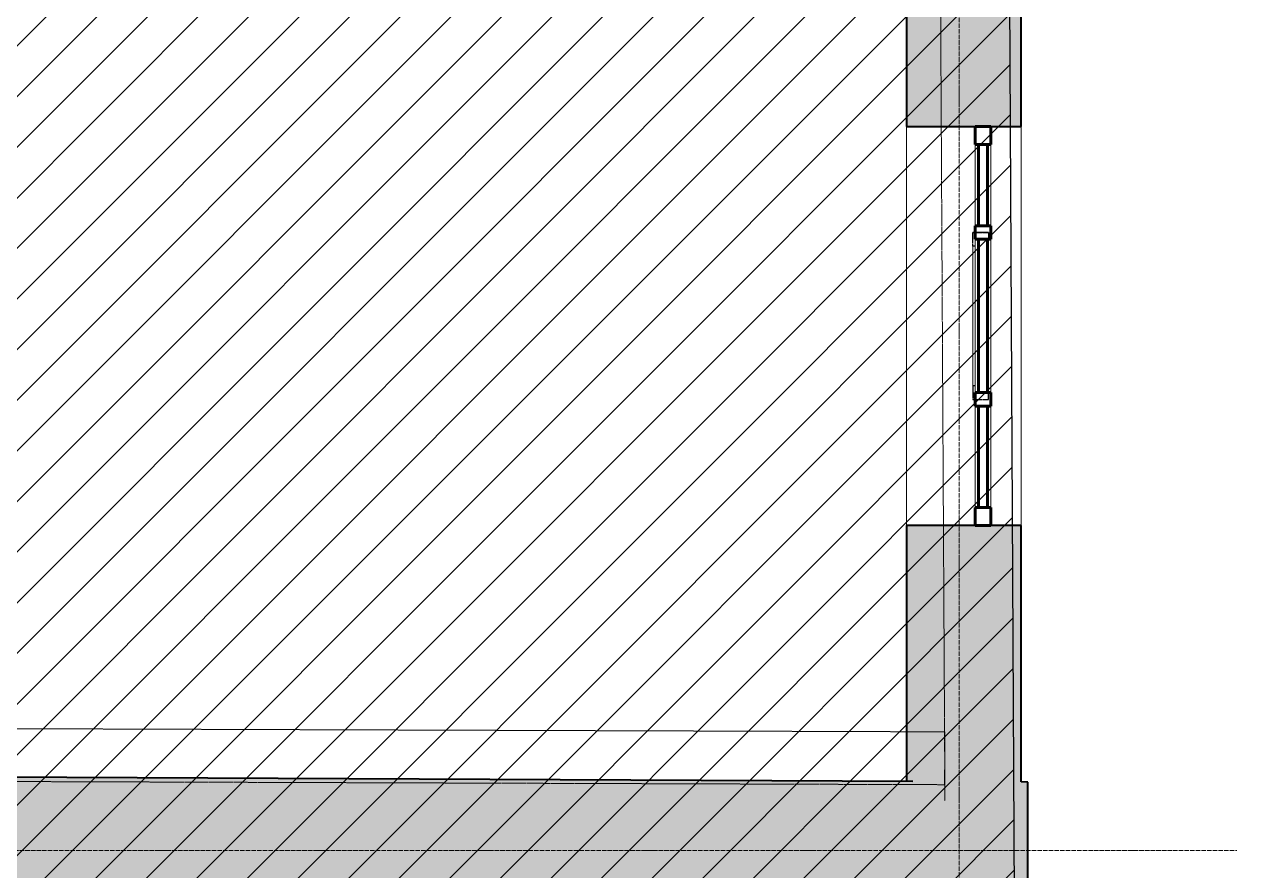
# Model space of a CAD drawing. Header units: millimetres. Extents: x -11886 to 379896, y -8130 to 47743.
# Drawn here: x 159899 to 165281, y 20618 to 24372 of the extents above; entities that cross this region are included whole.
import ezdxf

# ---------------------------------------------------------------- set-up
doc = ezdxf.new("R2010")
doc.units = ezdxf.units.MM
for name, pattern in [('ADSK_Линия сетки', [25, 20, -2.5, 0, -2.5]), ('ADSK_Сверху', [4.5, 3, -1.5]), ('ADSK_Снесено', [4.5, 3, -1.5])]:
    doc.linetypes.add(name, pattern=pattern)
for name, color, linetype, lineweight, true_color in [('_ Окна', 5, 'Continuous', 30, 0x0000ff), ('Витраж', 5, 'Continuous', 18, 0x0000ff), ('Окна', 5, 'Continuous', 18, 0x0000ff), ('Панели витража', 5, 'Continuous', 18, 0x0000ff), ('Стены наружные', 1, 'ADSK_Снесено', 18, 0xff0000)]:
    doc.layers.add(name, color=color, linetype=linetype, lineweight=lineweight, true_color=true_color)
for name, color, linetype, lineweight in [('Каркас', 7, 'Continuous', 18), ('Оси', 7, 'Continuous', 9), ('Перекрытие', 7, 'Continuous', 18)]:
    doc.layers.add(name, color=color, linetype=linetype, lineweight=lineweight)

# ---------------------------------------------------------------- blocks, each defined once
blk = doc.blocks.new('Прямоугольный импост - 70х20_60мм-1425938-02 План 2-го этажа маркировочный')
at = {"layer": 'Витраж', "color": 161, "linetype": 'ADSK_Сверху', "true_color": 0xaaaaff}
for p, q in [((55980.5, 22558.7), (55980.5, 22528.7)), ((56050.5, 22558.7), (56050.5, 22528.7)), ((55980.5, 22078.7), (55980.5, 21998.7)), ((56050.5, 22078.7), (56050.5, 21998.7)), ((55980.5, 21998.7), (56050.5, 21998.7))]:
    blk.add_line(p, q, dxfattribs=at)
blk = doc.blocks.new('Прямоугольный импост - 70х20_60мм-1424475-02 План 2-го этажа маркировочный')
at = {"layer": 'Витраж', "color": 161, "linetype": 'ADSK_Сверху', "true_color": 0xaaaaff}
for p, q in [((-80, 35), (0, 35)), ((0, 35), (0, -35)), ((0, -35), (-80, -35))]:
    blk.add_line(p, q, dxfattribs=at)
blk = doc.blocks.new('Прямоугольный импост - 70х20_60мм-1424476-02 План 2-го этажа маркировочный')
at = {"layer": 'Витраж', "color": 161, "linetype": 'ADSK_Сверху', "true_color": 0xaaaaff}
for p, q in [((0, 35), (-80, 35)), ((0, -35), (0, 35)), ((-80, -35), (0, -35))]:
    blk.add_line(p, q, dxfattribs=at)
blk = doc.blocks.new('Прямоугольный импост - 70х20_60мм-1295771-02 План 2-го этажа маркировочный')
at = {"layer": 'Витраж', "color": 161, "linetype": 'ADSK_Сверху', "true_color": 0xaaaaff}
for p, q in [((55980.5, 23298.7), (55980.5, 23268.7)), ((56050.5, 23298.7), (56050.5, 23268.7)), ((55980.5, 22588.7), (55980.5, 22558.7)), ((56050.5, 22588.7), (56050.5, 22558.7))]:
    blk.add_line(p, q, dxfattribs=at)
blk = doc.blocks.new('Витраж-тент со смещением вовне - 60мм 30 сдвиг-1466950-02 План 2-го этажа маркировочный')
at = {"layer": '_ Окна', "color": 161, "linetype": 'ADSK_Сверху', "true_color": 0xaaaaff}
for p, q in [((-370, 25), (-370, -45)), ((-370, 25), (-340, 25)), ((-370, -45), (-370, 25)), ((370, 25), (340, 25)), ((370, -45), (370, 25)), ((370, -45), (370, 25)), ((-310, -45), (-370, -45)), ((-310, -35), (-310, -45)), ((310, -35), (310, -45)), ((310, -45), (370, -45))]:
    blk.add_line(p, q, dxfattribs=at)
at = {"layer": 'Окна', "color": 161, "linetype": 'ADSK_Сверху', "true_color": 0xaaaaff}
blk.add_line((-310, -45), (310, -45), dxfattribs=at)
blk = doc.blocks.new('Прямоугольный импост - 70х20_60мм-1225113-02 План 2-го этажа маркировочный')
at = {"layer": 'Витраж', "color": 161, "linetype": 'ADSK_Сверху', "true_color": 0xaaaaff}
for p, q in [((41045.6, 2434.5), (41015.6, 2434.5)), ((41485.6, 2434.5), (41405.6, 2434.5)), ((41485.6, 2364.5), (41485.6, 2434.5)), ((41045.6, 2364.5), (41015.6, 2364.5)), ((41485.6, 2364.5), (41405.6, 2364.5))]:
    blk.add_line(p, q, dxfattribs=at)
blk = doc.blocks.new('Прямоугольный импост - 70х60мм-1424473-02 План 2-го этажа маркировочный')
at = {"layer": 'Витраж', "color": 161, "linetype": 'ADSK_Сверху', "true_color": 0xaaaaff}
for p, q in [((-30, 35), (30, 35)), ((30, -35), (-30, -35))]:
    blk.add_line(p, q, dxfattribs=at)
blk = doc.blocks.new('Прямоугольный импост - 70х60мм-1225009-02 План 2-го этажа маркировочный')
at = {"layer": 'Витраж', "color": 161, "linetype": 'ADSK_Сверху', "true_color": 0xaaaaff}
for p, q in [((41045.6, 2434.5), (41045.6, 2364.5)), ((41405.6, 2434.5), (41045.6, 2434.5)), ((41405.6, 2364.5), (41405.6, 2434.5)), ((41405.6, 2364.5), (41045.6, 2364.5))]:
    blk.add_line(p, q, dxfattribs=at)
blk = doc.blocks.new('Прямоугольный импост - 70х60мм-1425940-02 План 2-го этажа маркировочный')
at = {"layer": 'Витраж', "color": 161, "linetype": 'ADSK_Сверху', "true_color": 0xaaaaff}
for p, q in [((56050.5, 22528.7), (55980.5, 22528.7)), ((55980.5, 22528.7), (55980.5, 22078.7)), ((56050.5, 22528.7), (56050.5, 22078.7)), ((55980.5, 22078.7), (56050.5, 22078.7))]:
    blk.add_line(p, q, dxfattribs=at)
blk = doc.blocks.new('Прямоугольный импост - 70х60мм-1295773-02 План 2-го этажа маркировочный')
at = {"layer": 'Витраж', "color": 161, "linetype": 'ADSK_Сверху', "true_color": 0xaaaaff}
for p, q in [((56050.5, 23268.7), (55980.5, 23268.7)), ((55980.5, 23268.7), (55980.5, 22588.7)), ((56050.5, 23268.7), (56050.5, 22588.7)), ((55980.5, 22588.7), (56050.5, 22588.7))]:
    blk.add_line(p, q, dxfattribs=at)
blk = doc.blocks.new('Системная панель - _AR_Стекло_40мм_привязка по центру-V179-02 План 2-го этажа маркировочный')
at = {"layer": 'Панели витража', "color": 1, "lineweight": 60, "true_color": 0xff0000}
for p, q in [((180, 20), (-180, 20)), ((-180, 20), (-180, -20)), ((180, -20), (180, 20)), ((-180, -20), (180, -20))]:
    blk.add_line(p, q, dxfattribs=at)
blk = doc.blocks.new('Прямоугольный импост - 70х40_60мм-V8-02 План 2-го этажа маркировочный')
at = {"layer": 'Витраж'}
for p, q in [((41045.6, 2434.5), (41405.6, 2434.5)), ((41045.6, 2364.5), (41405.6, 2364.5))]:
    blk.add_line(p, q, dxfattribs=at)
blk = doc.blocks.new('Прямоугольный импост - 70х20_60мм-V180-02 План 2-го этажа маркировочный')
at = {"layer": 'Витраж', "color": 1, "lineweight": 60, "true_color": 0xff0000}
for p, q in [((-80, 35), (0, 35)), ((-80, -35), (-80, 35)), ((0, 35), (0, -35)), ((0, -35), (-80, -35))]:
    blk.add_line(p, q, dxfattribs=at)
blk = doc.blocks.new('Прямоугольный импост - 70х20_60мм-V181-02 План 2-го этажа маркировочный')
at = {"layer": 'Витраж', "color": 1, "lineweight": 60, "true_color": 0xff0000}
for p, q in [((0, 35), (-80, 35)), ((-80, 35), (-80, -35)), ((0, -35), (0, 35)), ((-80, -35), (0, -35))]:
    blk.add_line(p, q, dxfattribs=at)
blk = doc.blocks.new('Системная панель - _AR_Стекло_40мм_привязка по центру-1425941-02 План 2-го этажа маркировочный')
at = {"layer": 'Панели витража', "color": 1, "lineweight": 60, "true_color": 0xff0000}
for p, q in [((225, 20), (-225, 20)), ((-225, 20), (-225, -20)), ((225, -20), (225, 20)), ((-225, -20), (225, -20))]:
    blk.add_line(p, q, dxfattribs=at)
blk = doc.blocks.new('Прямоугольный импост - 70х40_60мм-1425939-02 План 2-го этажа маркировочный')
at = {"layer": 'Витраж'}
for p, q in [((55980.5, 22078.7), (55980.5, 22528.7)), ((56050.5, 22078.7), (56050.5, 22528.7))]:
    blk.add_line(p, q, dxfattribs=at)
blk = doc.blocks.new('Системная панель - _AR_Стекло_40мм_привязка по центру-1295774-02 План 2-го этажа маркировочный')
at = {"layer": 'Панели витража', "color": 1, "lineweight": 60, "true_color": 0xff0000}
for p, q in [((340, 20), (-340, 20)), ((-340, 20), (-340, -20)), ((340, -20), (340, 20)), ((-340, -20), (340, -20))]:
    blk.add_line(p, q, dxfattribs=at)
blk = doc.blocks.new('Прямоугольный импост - 70х40_60мм-1295772-02 План 2-го этажа маркировочный')
at = {"layer": 'Витраж'}
for p, q in [((55980.5, 22588.7), (55980.5, 23268.7)), ((56050.5, 22588.7), (56050.5, 23268.7))]:
    blk.add_line(p, q, dxfattribs=at)
blk = doc.blocks.new('Прямоугольный импост - 70х60мм-V182-02 План 2-го этажа маркировочный')
at = {"layer": 'Витраж', "color": 1, "lineweight": 60, "true_color": 0xff0000}
for p, q in [((-30, 35), (30, 35)), ((-30, -35), (-30, 35)), ((30, 35), (30, -35)), ((30, -35), (-30, -35))]:
    blk.add_line(p, q, dxfattribs=at)

msp = doc.modelspace()

# ---------------------------------------------------------------- hatches: boundary and pattern name
at = {"lineweight": 13, "true_color": 0x636466, "transparency": 33554559}
h = msp.add_hatch(dxfattribs=at)
h.set_pattern_fill('ANSI31', color=251, scale=50)
h.set_pattern_definition([(45, (108139.4, 85026.59), (-112.2532, 112.2532), [])])
h.paths.add_polyline_path([(158072.8, 8682.3), (164353.35, 8682.3), (164172.02, 43909.21), (154172.61, 43909.21), (154172.61, 21084.06), (154859.25, 21054.57), (154861.07, 11328.12), (108910.53, 11328.12), (108910.53, 8679.25), (108429.9, 8679.25), (108429.9, 456.79), (116412.4, 422.02), (116412.4, 2336.48), (127112.04, 2336.48), (127112.04, -2582.57), (139475.8, -2582.57), (139475.8, 2335.74), (150176.33, 2256.79), (150176.33, 300.23), (158072.8, 300.23)])
at = {"layer": 'Стены наружные', "linetype": 'Continuous', "true_color": 0xc0c0c0}
h = msp.add_hatch(color=9, dxfattribs=at)
h.paths.add_polyline_path([(164324.86, 21011.32), (164324.86, 22148.71), (163814.86, 22148.71), (163814.86, 21013.68), (163982.97, 21012.9)])
h.paths.add_polyline_path([(164324.86, 23918.71), (164324.86, 26230.68), (163814.86, 26230.68), (163814.86, 23918.71), (163931.95, 23918.71)])
h.paths.add_polyline_path([(163931.95, 28000.68), (164324.86, 28000.68), (164324.86, 30454.66), (163814.86, 30454.66), (163814.86, 28000.68), (163880.78, 28000.68)])
h.paths.add_polyline_path([(163877.97, 32224.66), (164324.86, 32224.66), (164324.86, 34754.34), (163814.86, 34754.34), (163814.86, 32224.66), (163859.28, 32224.66)])
h.paths.add_polyline_path([(163847.58, 36524.34), (164324.86, 36524.34), (164324.86, 43909.21), (163814.86, 43909.21), (163814.86, 36524.34), (163838.32, 36524.34)])
msp.add_hatch(color=9, dxfattribs=at).paths.add_polyline_path([(163843.35, 20503.54), (163843.35, 21013.54), (157374.98, 21043.41), (157372.63, 20533.42), (162213.02, 20511.07)])
h = msp.add_hatch(color=9, dxfattribs=at)
h.paths.add_polyline_path([(164353.35, 9192.3), (164353.35, 9668.55), (163843.35, 9668.55), (163843.35, 9192.3), (163982.97, 9192.3)])
h.paths.add_polyline_path([(164353.35, 11488.55), (164353.35, 12457.19), (163843.35, 12457.19), (163843.35, 11488.55), (163982.97, 11488.55)])
h.paths.add_polyline_path([(163843.35, 13307.19), (164353.35, 13307.19), (164353.35, 14348.22), (163843.35, 14348.22)])
h.paths.add_polyline_path([(163960.99, 15198.22), (164353.35, 15198.22), (164353.35, 16171.2), (163843.35, 16171.2), (163843.35, 15198.22)])
h.paths.add_polyline_path([(163843.35, 17021.2), (164353.35, 17021.2), (164353.35, 18049.21), (163843.35, 18049.21)])
h.paths.add_polyline_path([(164353.35, 19869.21), (164353.35, 21011.19), (163843.35, 21013.54), (163843.35, 19869.21), (164324.86, 19869.21)])

# ---------------------------------------------------------------- linework, layer by layer
at = {"color": 251, "lineweight": 30, "true_color": 0x636466}
msp.add_lwpolyline([(154172.61, 21084.06), (154172.61, 43909.21), (164172.02, 43909.21), (164353.35, 8682.3), (158072.8, 8682.3), (158072.8, 300.23), (150176.33, 300.23), (150176.33, 2256.79), (139375.37, 2336.48), (139475.8, 2335.74), (139475.8, -2582.57), (127112.04, -2582.57), (127112.04, 2336.48), (116412.4, 2336.48), (116412.4, 422.02), (108429.9, 456.79), (108429.9, 8679.25)], dxfattribs=at)
at = {"layer": 'Каркас', "color": 253, "linetype": 'ADSK_Сверху', "true_color": 0xb2b2b2}
for p, q in [((163985.26, 21233.76), (157637.75, 21255.25)), ((163985.26, 21233.76), (163984.47, 20999.37)), ((157636.95, 21020.85), (163984.47, 20999.37))]:
    msp.add_line(p, q, dxfattribs=at)
at = {"layer": 'Каркас', "color": 253, "linetype": 'ADSK_Сверху', "true_color": 0xaaaaaa}
for p, q in [((157637.75, 21255.25), (163985.26, 21233.76)), ((163984.47, 20999.37), (163985.26, 21233.76)), ((157636.95, 21020.85), (163984.47, 20999.37))]:
    msp.add_line(p, q, dxfattribs=at)
at = {"layer": 'Оси', "linetype": 'ADSK_Линия сетки'}
for p, q in [((164049.31, -4834.79), (164049.31, 44684.79)), ((97053.17, 20706.79), (165281.12, 20706.79))]:
    msp.add_line(p, q, dxfattribs=at)
at = {"layer": 'Перекрытие', "color": 9, "linetype": 'ADSK_Сверху', "true_color": 0xaad4d4}
for p, q in [((163919.91, 33076.01), (163984.86, 21116.56)), ((163984.86, 21116.56), (163985.89, 20927.35))]:
    msp.add_line(p, q, dxfattribs=at)
at = {"layer": 'Стены наружные', "color": 18, "linetype": 'Continuous', "lineweight": 40, "true_color": 0x000000}
for p, q in [((163814.86, 26230.68), (163814.86, 23918.71)), ((164324.86, 23918.71), (164324.86, 26230.68)), ((163814.86, 23918.71), (164324.86, 23918.71)), ((164324.86, 22148.71), (163814.86, 22148.71)), ((163814.86, 22148.71), (163814.86, 21013.68)), ((164324.86, 21011.32), (164324.86, 22148.71)), ((163843.35, 21013.54), (158690.62, 21037.34)), ((164353.35, 21011.19), (164324.86, 21011.32)), ((164353.35, 19869.21), (164353.35, 21011.19))]:
    msp.add_line(p, q, dxfattribs=at)
at = {"layer": 'Стены наружные', "color": 18, "linetype": 'Continuous', "true_color": 0x000000}
for p, q in [((163814.86, 22148.71), (163814.86, 23918.71)), ((164324.86, 23918.71), (164324.86, 22148.71))]:
    msp.add_line(p, q, dxfattribs=at)

# ---------------------------------------------------------------- block references
at = {"layer": '_ Окна', "color": 161, "linetype": 'ADSK_Сверху', "true_color": 0xaaaaff, "rotation": 269.9999999999992}
msp.add_blockref('Витраж-тент со смещением вовне - 60мм 30 сдвиг-1466950-02 План 2-го этажа маркировочный', (164154.86, 23078.71), dxfattribs=at)
at = {"layer": 'Витраж', "color": 161, "linetype": 'ADSK_Сверху', "true_color": 0xaaaaff}
for name, p, rotation in [('Прямоугольный импост - 70х20_60мм-1424476-02 План 2-го этажа маркировочный', (164154.86, 23918.71), 89.99999999999925), ('Прямоугольный импост - 70х20_60мм-1225113-02 План 2-го этажа маркировочный', (166554.36, -17566.92), 89.99999999999895), ('Прямоугольный импост - 70х60мм-1225009-02 План 2-го этажа маркировочный', (166554.36, -17566.92), 89.99999999999895)]:
    msp.add_blockref(name, p, dxfattribs=dict(at, rotation=rotation))
at = {"layer": 'Витраж'}
for name, p, rotation in [('Прямоугольный импост - 70х20_60мм-V181-02 План 2-го этажа маркировочный', (164154.86, 23918.71), 89.99999999999925), ('Прямоугольный импост - 70х40_60мм-V8-02 План 2-го этажа маркировочный', (166554.36, -17566.92), 89.99999999999895)]:
    msp.add_blockref(name, p, dxfattribs=dict(at, rotation=rotation))
at = {"layer": 'Витраж', "color": 161, "linetype": 'ADSK_Сверху', "true_color": 0xaaaaff, "extrusion": (0, 0, -1), "rotation": 270.0000000000007}
for name, p in [('Прямоугольный импост - 70х60мм-1424473-02 План 2-го этажа маркировочный', (-164154.86, 23448.71)), ('Прямоугольный импост - 70х60мм-1424473-02 План 2-го этажа маркировочный', (-164154.86, 22708.71)), ('Прямоугольный импост - 70х20_60мм-1424475-02 План 2-го этажа маркировочный', (-164154.86, 22148.71))]:
    msp.add_blockref(name, p, dxfattribs=at)
at = {"layer": 'Витраж', "extrusion": (0, 0, -1), "rotation": 270.0000000000007}
for name, p in [('Прямоугольный импост - 70х60мм-V182-02 План 2-го этажа маркировочный', (-164154.86, 23448.71)), ('Прямоугольный импост - 70х60мм-V182-02 План 2-го этажа маркировочный', (-164154.86, 22708.71)), ('Прямоугольный импост - 70х20_60мм-V180-02 План 2-го этажа маркировочный', (-164154.86, 22148.71))]:
    msp.add_blockref(name, p, dxfattribs=at)
at = {"layer": 'Витраж', "color": 161, "linetype": 'ADSK_Сверху', "true_color": 0xaaaaff}
for name in ['Прямоугольный импост - 70х20_60мм-1295771-02 План 2-го этажа маркировочный', 'Прямоугольный импост - 70х60мм-1295773-02 План 2-го этажа маркировочный', 'Прямоугольный импост - 70х20_60мм-1425938-02 План 2-го этажа маркировочный', 'Прямоугольный импост - 70х60мм-1425940-02 План 2-го этажа маркировочный']:
    msp.add_blockref(name, (108139.4, 150), dxfattribs=at)
at = {"layer": 'Витраж'}
for name in ['Прямоугольный импост - 70х40_60мм-1295772-02 План 2-го этажа маркировочный', 'Прямоугольный импост - 70х40_60мм-1425939-02 План 2-го этажа маркировочный']:
    msp.add_blockref(name, (108139.4, 150), dxfattribs=at)
at = {"layer": 'Панели витража', "rotation": 269.9999999999992}
for name, p in [('Системная панель - _AR_Стекло_40мм_привязка по центру-V179-02 План 2-го этажа маркировочный', (164154.86, 23658.71)), ('Системная панель - _AR_Стекло_40мм_привязка по центру-1295774-02 План 2-го этажа маркировочный', (164154.86, 23078.71)), ('Системная панель - _AR_Стекло_40мм_привязка по центру-1425941-02 План 2-го этажа маркировочный', (164154.86, 22453.71))]:
    msp.add_blockref(name, p, dxfattribs=at)

doc.saveas('drawing.dxf')
